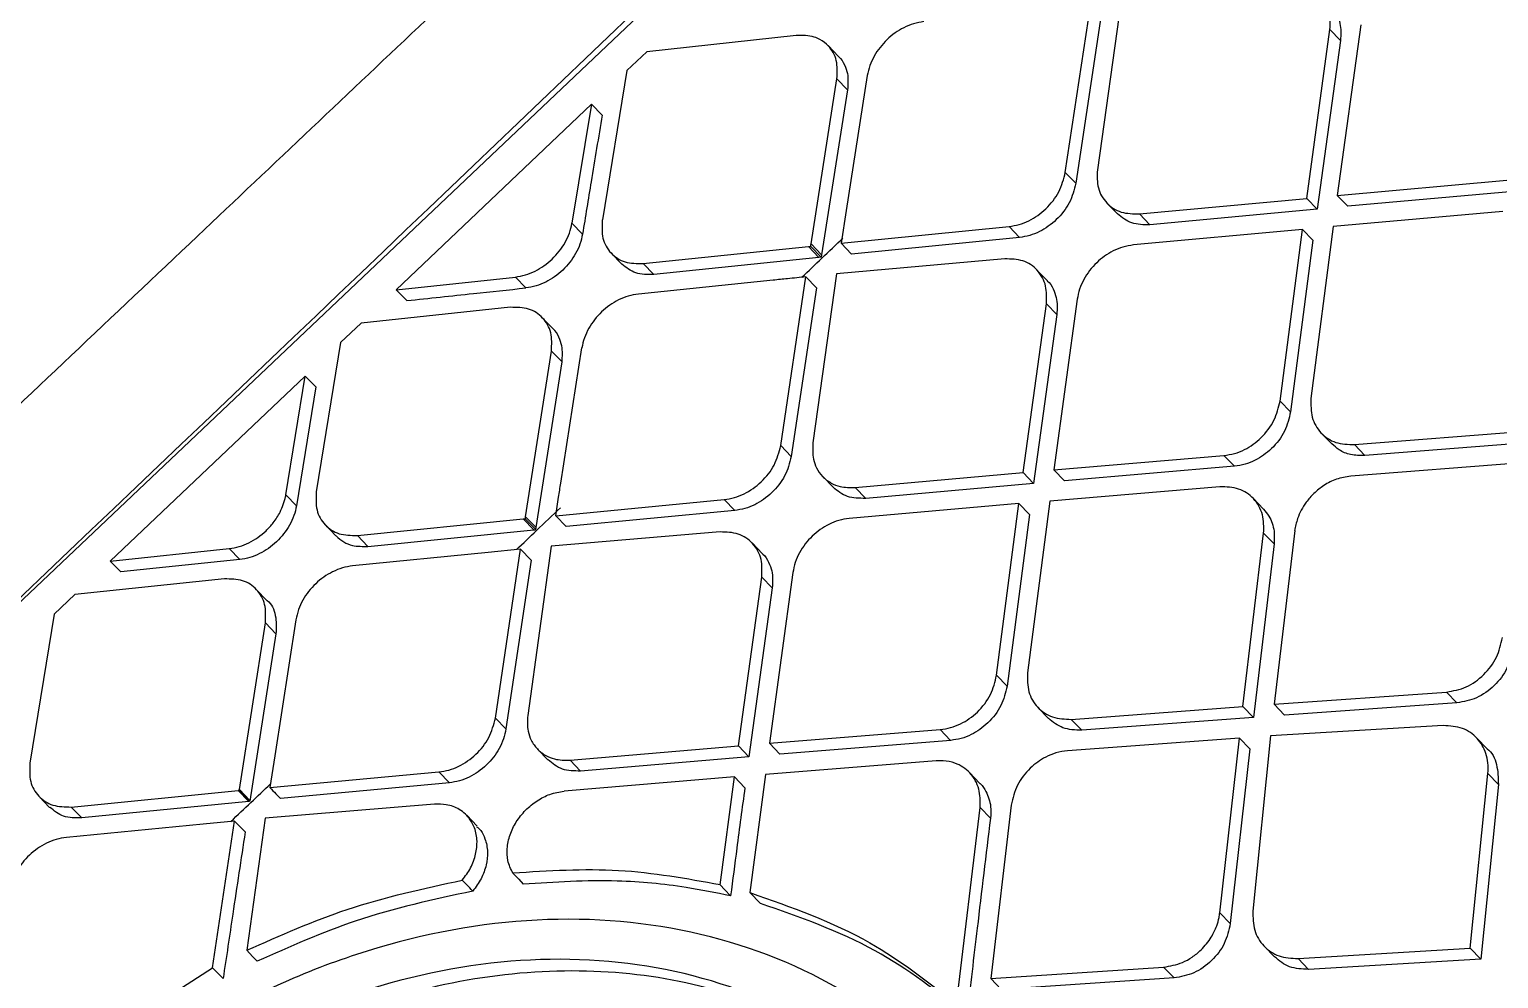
# Model space of a CAD drawing. Extents: x 0 to 84, y -21 to 126.
# Drawn here: x 70.41 to 71.739, y 13.995 to 14.854 of the extents above; entities that cross this region are included whole.
import ezdxf

# ---------------------------------------------------------------- set-up
doc = ezdxf.new("R2010")
doc.units = 0
doc.header["$MEASUREMENT"] = 0
doc.layers.add('1', color=4, linetype='Continuous')

# ---------------------------------------------------------------- blocks, each defined once
blk = doc.blocks.new('PRODIGY')
at = {"layer": '1', "color": 3, "linetype": 'Continuous', "lineweight": 25}
for p, q in [((70.163, 14.1097), (72.273, 16.1111)), ((71.347, 14.7249), (71.37, 14.8774)), ((71.3974, 14.8803), (71.376, 14.7273)), ((71.3795, 14.8675), (71.3565, 14.715)), ((71.6143, 14.8583), (71.593, 14.704)), ((71.1036, 14.8489), (70.9684, 14.8341)), ((71.5653, 14.7014), (71.5864, 14.8541)), ((71.5959, 14.8443), (71.5747, 14.6916)), ((71.5864, 14.8541), (71.5959, 14.8443)), ((70.9684, 14.8341), (70.9505, 14.817)), ((71.1419, 14.8297), (71.1324, 14.8396)), ((70.9505, 14.817), (70.9283, 14.6818)), ((71.117, 14.6601), (71.1405, 14.8095)), ((71.1405, 14.8095), (71.1501, 14.7996)), ((71.1679, 14.8125), (71.1488, 14.6905)), ((71.1501, 14.7996), (71.1265, 14.6502)), ((70.7419, 14.6187), (70.9186, 14.7867)), ((70.9186, 14.7867), (70.9008, 14.6789)), ((70.9186, 14.7867), (70.9281, 14.7768)), ((71.347, 14.7249), (71.3565, 14.715)), ((71.593, 14.704), (71.7462, 14.7178)), ((71.3847, 14.6971), (71.3942, 14.6873)), ((71.4141, 14.6873), (71.5653, 14.7014)), ((71.5653, 14.7014), (71.5747, 14.6916)), ((71.593, 14.704), (71.6025, 14.6942)), ((71.7556, 14.708), (71.6025, 14.6942)), ((71.1488, 14.6905), (71.1442, 14.6608)), ((71.4141, 14.6873), (71.4236, 14.6774)), ((71.5747, 14.6916), (71.4236, 14.6774)), ((71.7426, 14.6895), (71.5893, 14.6759)), ((70.9008, 14.6789), (70.9104, 14.669)), ((71.1442, 14.6608), (71.2961, 14.6759)), ((71.3056, 14.666), (71.2961, 14.6759)), ((71.5615, 14.6733), (71.4087, 14.6592)), ((71.5412, 14.518), (71.5615, 14.6733)), ((71.5615, 14.6733), (71.571, 14.6635)), ((71.5893, 14.6759), (71.5692, 14.5204)), ((70.9653, 14.6423), (71.1146, 14.6577)), ((71.1146, 14.6577), (71.1241, 14.6479)), ((71.1167, 14.6579), (71.1262, 14.6481)), ((71.117, 14.6601), (71.1265, 14.6502)), ((71.1442, 14.6608), (71.1537, 14.6509)), ((71.3056, 14.666), (71.1537, 14.6509)), ((71.571, 14.6635), (71.5507, 14.5082)), ((70.9364, 14.6517), (70.946, 14.6418)), ((71.1241, 14.6479), (70.9748, 14.6324)), ((71.1262, 14.6481), (71.1241, 14.6479)), ((71.1265, 14.6502), (71.1262, 14.6481)), ((71.2922, 14.6466), (71.14, 14.6331)), ((70.9653, 14.6423), (70.9748, 14.6324)), ((71.14, 14.6331), (71.1187, 14.48)), ((71.3305, 14.6269), (71.321, 14.6368)), ((70.7419, 14.6187), (70.8496, 14.6302)), ((70.7515, 14.6088), (70.7419, 14.6187)), ((70.8591, 14.6203), (70.8496, 14.6302)), ((71.0828, 14.6273), (70.9609, 14.6148)), ((71.0896, 14.4777), (71.1124, 14.6303)), ((71.122, 14.6205), (71.0991, 14.4678)), ((71.1124, 14.6303), (71.1219, 14.6205)), ((71.3088, 14.4533), (71.3299, 14.606)), ((71.3299, 14.606), (71.3394, 14.5962)), ((71.3578, 14.6101), (71.3367, 14.4557)), ((70.8452, 14.6028), (70.71, 14.5884)), ((70.8835, 14.5835), (70.874, 14.5934)), ((71.3394, 14.5962), (71.3183, 14.4434)), ((70.71, 14.5884), (70.6915, 14.5709)), ((70.6915, 14.5709), (70.6696, 14.4359)), ((70.8907, 14.4437), (70.9097, 14.5661)), ((70.8588, 14.4133), (70.8823, 14.5632)), ((70.8684, 14.4035), (70.8918, 14.5533)), ((70.8823, 14.5632), (70.8918, 14.5533)), ((70.6596, 14.5406), (70.4832, 14.3732)), ((70.6421, 14.4331), (70.6596, 14.5406)), ((70.6692, 14.5307), (70.6596, 14.5406)), ((70.6692, 14.5307), (70.6516, 14.4232)), ((71.5412, 14.518), (71.5507, 14.5082)), ((71.5785, 14.489), (71.5881, 14.4791)), ((71.6086, 14.4785), (71.7631, 14.4908)), ((71.0896, 14.4777), (71.0991, 14.4678)), ((71.618, 14.4686), (71.6086, 14.4785)), ((71.7726, 14.4809), (71.618, 14.4686)), ((71.3367, 14.4557), (71.4905, 14.4688)), ((71.5, 14.4589), (71.3462, 14.4458)), ((71.5, 14.4589), (71.4905, 14.4688)), ((71.7599, 14.4621), (71.6051, 14.45)), ((71.1276, 14.4497), (71.137, 14.4399)), ((71.157, 14.4397), (71.3088, 14.4533)), ((71.3088, 14.4533), (71.3183, 14.4434)), ((71.3367, 14.4557), (71.3462, 14.4458)), ((70.6421, 14.4331), (70.6516, 14.4232)), ((71.157, 14.4397), (71.1665, 14.4299)), ((71.3183, 14.4434), (71.1665, 14.4299)), ((71.4869, 14.4404), (71.3329, 14.4275)), ((70.8862, 14.4142), (71.0385, 14.4288)), ((71.048, 14.4189), (70.8957, 14.4043)), ((71.048, 14.4189), (71.0385, 14.4288)), ((71.305, 14.4251), (71.1516, 14.4116)), ((71.2848, 14.2698), (71.305, 14.4251)), ((71.305, 14.4251), (71.3145, 14.4153)), ((71.3329, 14.4275), (71.3129, 14.272)), ((71.5263, 14.4201), (71.5168, 14.43)), ((70.6778, 14.4058), (70.6873, 14.3959)), ((70.7067, 14.3963), (70.8567, 14.4113)), ((70.8567, 14.4113), (70.8662, 14.4014)), ((70.8586, 14.4115), (70.8681, 14.4016)), ((70.8588, 14.4133), (70.8683, 14.4035)), ((70.8957, 14.4043), (70.8862, 14.4142)), ((71.3145, 14.4153), (71.2943, 14.26)), ((70.7067, 14.3963), (70.7163, 14.3864)), ((70.7163, 14.3864), (70.8662, 14.4014)), ((71.0347, 14.3995), (70.882, 14.3865)), ((71.5077, 14.2415), (71.5264, 14.3985)), ((71.5264, 14.3985), (71.5358, 14.3887)), ((71.5545, 14.4007), (71.536, 14.2436)), ((70.4832, 14.3732), (70.5908, 14.3844)), ((70.5908, 14.3844), (70.6003, 14.3745)), ((70.8249, 14.381), (70.7024, 14.3688)), ((70.8543, 14.3838), (70.8249, 14.381)), ((70.8316, 14.2311), (70.8543, 14.3838)), ((70.8543, 14.3838), (70.8638, 14.374)), ((70.882, 14.3865), (70.8608, 14.2334)), ((71.0731, 14.3797), (71.0637, 14.3896)), ((71.5358, 14.3887), (71.5172, 14.2317)), ((70.4832, 14.3732), (70.4927, 14.3633)), ((70.6003, 14.3745), (70.4927, 14.3633)), ((70.8638, 14.374), (70.841, 14.2213)), ((70.5864, 14.357), (70.4513, 14.3429)), ((71.0515, 14.206), (71.0725, 14.3587)), ((71.0725, 14.3587), (71.082, 14.3489)), ((71.1006, 14.3627), (71.0795, 14.2083)), ((70.4513, 14.3429), (70.4325, 14.3251)), ((70.6249, 14.3376), (70.6153, 14.3475)), ((71.082, 14.3489), (71.0609, 14.1961)), ((70.4325, 14.3251), (70.4106, 14.1903)), ((70.6001, 14.1664), (70.6236, 14.3173)), ((70.6236, 14.3173), (70.6331, 14.3074)), ((70.6512, 14.3201), (70.632, 14.1968)), ((70.6331, 14.3074), (70.6095, 14.156)), ((71.2848, 14.2698), (71.2943, 14.26)), ((71.536, 14.2436), (71.6918, 14.2546)), ((71.6918, 14.2546), (71.7012, 14.2448)), ((71.3223, 14.2406), (71.3318, 14.2308)), ((71.3524, 14.2299), (71.5077, 14.2415)), ((71.5077, 14.2415), (71.5171, 14.2317)), ((71.536, 14.2436), (71.5454, 14.2337)), ((71.7012, 14.2448), (71.5454, 14.2337)), ((70.8316, 14.2311), (70.841, 14.2213)), ((71.0795, 14.2083), (71.2339, 14.2207)), ((71.2339, 14.2207), (71.2433, 14.2109)), ((71.3619, 14.2201), (71.3524, 14.2299)), ((71.5172, 14.2317), (71.3619, 14.2201)), ((71.6889, 14.2243), (71.5327, 14.2149)), ((70.8991, 14.193), (71.0515, 14.206)), ((71.0609, 14.1961), (71.0515, 14.206)), ((71.0795, 14.2083), (71.0889, 14.1984)), ((71.2434, 14.2109), (71.0889, 14.1984)), ((71.5044, 14.2129), (71.3489, 14.2015)), ((71.4867, 14.0549), (71.5044, 14.2129)), ((71.5139, 14.2031), (71.5044, 14.2129)), ((71.5327, 14.2149), (71.5166, 14.0564)), ((71.7285, 14.2033), (71.719, 14.2132)), ((70.632, 14.1968), (70.6276, 14.1682)), ((70.8697, 14.203), (70.8791, 14.1932)), ((70.8991, 14.193), (70.9086, 14.1831)), ((71.0609, 14.1961), (70.9086, 14.1831)), ((71.2303, 14.1924), (71.0757, 14.1801)), ((71.5139, 14.2031), (71.4962, 14.0451)), ((70.6276, 14.1682), (70.7804, 14.1824)), ((70.7899, 14.1725), (70.7804, 14.1824)), ((71.0757, 14.1801), (71.0618, 14.0731)), ((71.2698, 14.172), (71.2603, 14.1819)), ((71.7133, 14.0228), (71.7293, 14.1809)), ((71.7293, 14.1809), (71.7387, 14.1711)), ((70.4478, 14.1506), (70.599, 14.1654)), ((70.6085, 14.1556), (70.599, 14.1654)), ((70.5999, 14.1655), (70.6095, 14.1556)), ((70.6001, 14.1664), (70.6096, 14.1566)), ((70.7899, 14.1725), (70.6371, 14.1583)), ((71.0477, 14.1778), (70.8937, 14.1649)), ((71.0348, 14.0801), (71.0477, 14.1778)), ((71.0572, 14.168), (71.0477, 14.1778)), ((71.7387, 14.1711), (71.7228, 14.013)), ((70.4189, 14.1602), (70.4284, 14.1502)), ((70.6085, 14.1556), (70.4574, 14.1407)), ((70.7765, 14.1531), (70.6234, 14.1405)), ((71.2981, 14.1524), (71.2795, 13.9954)), ((70.4478, 14.1506), (70.4574, 14.1407)), ((70.6234, 14.1405), (70.6067, 14.0209)), ((70.8151, 14.1332), (70.8056, 14.1431)), ((71.2486, 13.9722), (71.2699, 14.1503)), ((71.2699, 14.1503), (71.2793, 14.1405)), ((70.5672, 14.1351), (70.4435, 14.1231)), ((70.5957, 14.1379), (70.5672, 14.1351)), ((70.5758, 14.0052), (70.5957, 14.1379)), ((70.5957, 14.1379), (70.6052, 14.128)), ((71.0618, 14.0731), (71.0712, 14.0633)), ((71.4867, 14.0549), (71.4962, 14.0451)), ((71.5268, 14.0248), (71.5362, 14.015)), ((71.5575, 14.0134), (71.7133, 14.0228)), ((71.7133, 14.0228), (71.7227, 14.013)), ((71.5575, 14.0134), (71.567, 14.0036)), ((71.7228, 14.013), (71.567, 14.0036)), ((70.4608, 13.9311), (70.5758, 14.0052)), ((71.2795, 13.9954), (71.4359, 14.0057)), ((71.2795, 13.9954), (71.2889, 13.9856)), ((71.4454, 13.9959), (71.2889, 13.9856)), ((71.4359, 14.0057), (71.4454, 13.9959))]:
    blk.add_line(p, q, dxfattribs=at)
at = {"layer": '1', "color": 3, "linetype": 'Continuous', "lineweight": 25, "flags": 128}
for points in [[(70.8473, 14.0907), (70.8526, 14.0852), (70.8568, 14.0808)], [(71.0443, 14.0702), (71.039, 14.0757), (71.0348, 14.0801)], [(70.6067, 14.0209), (70.612, 14.0154), (70.6162, 14.011)], [(70.5853, 13.9953), (70.58, 14.0008), (70.5758, 14.0052)]]:
    blk.add_lwpolyline(points, dxfattribs=at)
at = {"layer": '1', "color": 3, "linetype": 'Continuous', "lineweight": 25}
for points, knots in [([(73.7038, 17.6398), (73.5881, 17.5307), (73.3529, 17.3088), (73.0099, 16.9848), (72.6861, 16.6786), (72.3966, 16.4046), (72.1528, 16.1737), (71.9512, 15.9828), (71.7883, 15.8284), (71.6432, 15.6909), (71.5188, 15.5731), (71.4173, 15.477), (71.3359, 15.3999), (71.2411, 15.31), (71.1121, 15.1878), (70.9471, 15.0316), (70.7602, 14.8547), (70.5548, 14.6603), (70.3367, 14.454), (70.0855, 14.2164), (69.8199, 13.9653), (69.5484, 13.7088), (69.3455, 13.5171), (69.2008, 13.3805), (69.097, 13.2825), (68.9815, 13.1734), (68.8462, 13.0458), (68.673, 12.8823), (68.4574, 12.6788), (68.1953, 12.4313), (67.8996, 12.1522), (67.5706, 11.8413), (67.2082, 11.4986), (66.8275, 11.1383), (66.5678, 10.8921), (66.4399, 10.7708)], [0, 0, 0, 0, 0.047732, 0.097021, 0.141602, 0.181473, 0.216643, 0.242357, 0.264803, 0.283982, 0.302359, 0.316221, 0.32592, 0.336001, 0.355428, 0.379237, 0.404198, 0.432652, 0.464067, 0.494314, 0.536393, 0.573752, 0.606394, 0.620146, 0.633459, 0.649229, 0.66783, 0.689262, 0.720711, 0.75677, 0.797442, 0.842721, 0.892609, 0.947115, 1, 1, 1, 1]), ([(70.1609, 14.1108), (70.595, 14.524), (71.2623, 15.1592), (72.4518, 16.3177), (73.2088, 17.0613), (73.736, 17.5793)], [0, 0, 0, 0, 0.360925, 0.55487, 1, 1, 1, 1]), ([(71.5864, 14.8541), (71.5867, 14.8596), (71.587, 14.8681), (71.5831, 14.878), (71.577, 14.8865), (71.5659, 14.8941), (71.5547, 14.8943), (71.549, 14.8945)], [0, 0, 0, 0, 0.2364437, 0.3654316, 0.5012319, 0.7505523, 1, 1, 1, 1]), ([(71.5872, 14.8748), (71.5873, 14.8747), (71.5898, 14.873), (71.5926, 14.8677), (71.5966, 14.858), (71.5962, 14.8496), (71.5959, 14.8443)], [0, 0, 0, 0, 0.017658, 0.294297, 0.550539, 1, 1, 1, 1]), ([(71.219, 14.8613), (71.216, 14.8608), (71.2099, 14.8598), (71.1983, 14.855), (71.1851, 14.8457), (71.1752, 14.8329), (71.1699, 14.8215), (71.1686, 14.8155), (71.1679, 14.8125)], [0, 0, 0, 0, 0.132259, 0.259876, 0.500229, 0.742353, 0.869335, 1, 1, 1, 1]), ([(71.1405, 14.8095), (71.1408, 14.8153), (71.1413, 14.8267), (71.1344, 14.8386), (71.1265, 14.8447), (71.117, 14.8489), (71.1093, 14.8489), (71.1036, 14.8489)], [0, 0, 0, 0, 0.24945, 0.499161, 0.659039, 0.750155, 1, 1, 1, 1]), ([(71.1419, 14.8297), (71.142, 14.8296), (71.1444, 14.8278), (71.1473, 14.8225), (71.151, 14.8128), (71.1504, 14.8047), (71.1501, 14.7996)], [0, 0, 0, 0, 0.010876, 0.305697, 0.569128, 1, 1, 1, 1]), ([(70.9281, 14.7768), (70.9248, 14.7567), (70.9188, 14.7208), (70.913, 14.6848), (70.9104, 14.669)], [0, 0, 0, 0, 0.5600022, 1, 1, 1, 1]), ([(71.2961, 14.6759), (71.2991, 14.6764), (71.3052, 14.6773), (71.3168, 14.682), (71.33, 14.6914), (71.3424, 14.7071), (71.3455, 14.7189), (71.347, 14.7249)], [0, 0, 0, 0, 0.131492, 0.258844, 0.500198, 0.748011, 1, 1, 1, 1]), ([(71.376, 14.7273), (71.3758, 14.7216), (71.3755, 14.7102), (71.3837, 14.6965), (71.397, 14.6876), (71.4084, 14.6874), (71.4141, 14.6873)], [0, 0, 0, 0, 0.250022, 0.499997, 0.750001, 1, 1, 1, 1]), ([(71.3565, 14.715), (71.355, 14.7091), (71.3519, 14.6972), (71.3396, 14.6815), (71.3263, 14.6722), (71.3147, 14.6674), (71.3087, 14.6665), (71.3056, 14.666)], [0, 0, 0, 0, 0.252335, 0.499544, 0.740358, 0.86793, 1, 1, 1, 1]), ([(71.4236, 14.6774), (71.4178, 14.6775), (71.4064, 14.6775), (71.3983, 14.6841), (71.3943, 14.6873)], [0, 0, 0, 0, 0.503658, 1, 1, 1, 1]), ([(70.8496, 14.6302), (70.8526, 14.6307), (70.8586, 14.6317), (70.8702, 14.6364), (70.8835, 14.6457), (70.8935, 14.6586), (70.8989, 14.67), (70.9002, 14.6759), (70.9008, 14.6789)], [0, 0, 0, 0, 0.130853, 0.257979, 0.500236, 0.743615, 0.870292, 1, 1, 1, 1]), ([(70.9282, 14.6818), (70.928, 14.6761), (70.9274, 14.6647), (70.9353, 14.6512), (70.9482, 14.6425), (70.9596, 14.6424), (70.9653, 14.6423)], [0, 0, 0, 0, 0.24984, 0.499851, 0.74997, 1, 1, 1, 1]), ([(70.9104, 14.669), (70.9097, 14.666), (70.9084, 14.6601), (70.9031, 14.6487), (70.8931, 14.6358), (70.8798, 14.6265), (70.8682, 14.6218), (70.8622, 14.6208), (70.8591, 14.6203)], [0, 0, 0, 0, 0.129463, 0.256029, 0.499537, 0.742077, 0.869234, 1, 1, 1, 1]), ([(71.1087, 14.63), (71.1148, 14.6357), (71.1272, 14.6476), (71.1396, 14.6595), (71.1459, 14.6655)], [0, 0, 0, 0, 0.488253, 1, 1, 1, 1]), ([(71.1146, 14.6577), (71.115, 14.6578), (71.1157, 14.6578), (71.1164, 14.6579), (71.1167, 14.6579)], [0, 0, 0, 0, 0.559644, 1, 1, 1, 1]), ([(71.1167, 14.6579), (71.1167, 14.6583), (71.1168, 14.659), (71.117, 14.6598), (71.117, 14.6601)], [0, 0, 0, 0, 0.559855, 1, 1, 1, 1]), ([(71.4087, 14.6592), (71.4055, 14.6587), (71.3993, 14.6578), (71.3877, 14.653), (71.3746, 14.6437), (71.3648, 14.6308), (71.3596, 14.6192), (71.3584, 14.6132), (71.3578, 14.6101)], [0, 0, 0, 0, 0.135052, 0.263464, 0.499565, 0.743253, 0.870128, 1, 1, 1, 1]), ([(71.3299, 14.606), (71.3301, 14.6115), (71.3304, 14.62), (71.3265, 14.6299), (71.3204, 14.6385), (71.3092, 14.6462), (71.2979, 14.6465), (71.2922, 14.6466)], [0, 0, 0, 0, 0.235507, 0.36468, 0.501128, 0.750464, 1, 1, 1, 1]), ([(70.9748, 14.6324), (70.9691, 14.6324), (70.9578, 14.6323), (70.9499, 14.6387), (70.946, 14.6419)], [0, 0, 0, 0, 0.506668, 1, 1, 1, 1]), ([(70.7515, 14.6088), (70.7716, 14.611), (70.8074, 14.6148), (70.8433, 14.6186), (70.8591, 14.6203)], [0, 0, 0, 0, 0.56, 1, 1, 1, 1]), ([(71.1124, 14.6303), (71.1069, 14.6298), (71.097, 14.6288), (71.0871, 14.6278), (71.0828, 14.6273)], [0, 0, 0, 0, 0.559983, 1, 1, 1, 1]), ([(71.3305, 14.6269), (71.3306, 14.6268), (71.3332, 14.625), (71.336, 14.6196), (71.34, 14.6099), (71.3396, 14.6015), (71.3394, 14.5962)], [0, 0, 0, 0, 0.018217, 0.296387, 0.553024, 1, 1, 1, 1]), ([(70.9609, 14.6148), (70.9578, 14.6143), (70.9518, 14.6134), (70.9402, 14.6086), (70.927, 14.5993), (70.917, 14.5865), (70.9117, 14.5751), (70.9104, 14.5691), (70.9097, 14.5661)], [0, 0, 0, 0, 0.132023, 0.259533, 0.500216, 0.742003, 0.869101, 1, 1, 1, 1]), ([(70.8823, 14.5632), (70.8825, 14.569), (70.883, 14.5804), (70.8751, 14.5939), (70.8622, 14.6026), (70.8508, 14.6027), (70.8452, 14.6028)], [0, 0, 0, 0, 0.249753, 0.499756, 0.749893, 1, 1, 1, 1]), ([(70.8918, 14.5533), (70.8921, 14.5583), (70.8927, 14.5664), (70.889, 14.5761), (70.8861, 14.5815), (70.8836, 14.5834), (70.8835, 14.5835)], [0, 0, 0, 0, 0.426044, 0.689733, 0.986717, 1, 1, 1, 1]), ([(71.4905, 14.4688), (71.4937, 14.4692), (71.4999, 14.4701), (71.5117, 14.4748), (71.5249, 14.4843), (71.537, 14.5001), (71.5398, 14.5121), (71.5412, 14.518)], [0, 0, 0, 0, 0.13522, 0.263839, 0.500365, 0.754082, 1, 1, 1, 1]), ([(71.5692, 14.5203), (71.5691, 14.5145), (71.5689, 14.5028), (71.5774, 14.4885), (71.591, 14.4791), (71.6027, 14.4787), (71.6086, 14.4785)], [0, 0, 0, 0, 0.249992, 0.499988, 0.74999, 1, 1, 1, 1]), ([(71.5507, 14.5082), (71.5493, 14.5023), (71.5465, 14.4902), (71.5344, 14.4745), (71.5212, 14.4651), (71.5095, 14.4603), (71.5032, 14.4594), (71.5, 14.4589)], [0, 0, 0, 0, 0.246047, 0.499582, 0.733974, 0.863156, 1, 1, 1, 1]), ([(71.0385, 14.4288), (71.0416, 14.4293), (71.0476, 14.4302), (71.0593, 14.4348), (71.0726, 14.4442), (71.085, 14.4599), (71.0881, 14.4717), (71.0896, 14.4777)], [0, 0, 0, 0, 0.130713, 0.257813, 0.5003, 0.74745, 1, 1, 1, 1]), ([(71.1187, 14.48), (71.1185, 14.475), (71.1182, 14.467), (71.1219, 14.4569), (71.1272, 14.4493), (71.1346, 14.4437), (71.1445, 14.4397), (71.1523, 14.4397), (71.157, 14.4397)], [0, 0, 0, 0, 0.214764, 0.348842, 0.500419, 0.660738, 0.797568, 1, 1, 1, 1]), ([(71.618, 14.4686), (71.6136, 14.4687), (71.6052, 14.4688), (71.595, 14.4729), (71.5903, 14.4773), (71.5882, 14.4793)], [0, 0, 0, 0, 0.38399, 0.730808, 1, 1, 1, 1]), ([(71.0991, 14.4678), (71.0976, 14.4618), (71.0945, 14.45), (71.0821, 14.4343), (71.0688, 14.425), (71.0572, 14.4203), (71.0511, 14.4194), (71.048, 14.4189)], [0, 0, 0, 0, 0.252879, 0.499569, 0.741248, 0.868602, 1, 1, 1, 1]), ([(71.6051, 14.45), (71.6008, 14.4493), (71.5925, 14.448), (71.5811, 14.4421), (71.5719, 14.4348), (71.5633, 14.4249), (71.5569, 14.4132), (71.5552, 14.4044), (71.5544, 14.4007)], [0, 0, 0, 0, 0.181455, 0.346856, 0.496162, 0.629364, 0.846661, 1, 1, 1, 1]), ([(70.5908, 14.3844), (70.5938, 14.3849), (70.5998, 14.3859), (70.6114, 14.3906), (70.6222, 14.3981), (70.6313, 14.4082), (70.6379, 14.4184), (70.6409, 14.4275), (70.642, 14.4325), (70.6421, 14.4331)], [0, 0, 0, 0, 0.130448, 0.25741, 0.499853, 0.624726, 0.773347, 0.973975, 1, 1, 1, 1]), ([(70.6696, 14.4359), (70.6693, 14.4302), (70.6688, 14.4188), (70.6767, 14.4053), (70.6896, 14.3965), (70.701, 14.3964), (70.7067, 14.3963)], [0, 0, 0, 0, 0.24985, 0.499858, 0.749962, 1, 1, 1, 1]), ([(70.8862, 14.4142), (70.887, 14.4198), (70.8885, 14.4296), (70.89, 14.4395), (70.8907, 14.4437)], [0, 0, 0, 0, 0.569187, 1, 1, 1, 1]), ([(71.1665, 14.4299), (71.1607, 14.4299), (71.1492, 14.43), (71.1411, 14.4366), (71.1371, 14.4399)], [0, 0, 0, 0, 0.503604, 1, 1, 1, 1]), ([(71.5264, 14.3985), (71.5265, 14.4042), (71.5266, 14.4129), (71.5223, 14.4231), (71.5159, 14.4319), (71.5043, 14.4398), (71.4927, 14.4402), (71.4869, 14.4404)], [0, 0, 0, 0, 0.239371, 0.367531, 0.500998, 0.750315, 1, 1, 1, 1]), ([(70.6516, 14.4232), (70.651, 14.4202), (70.6497, 14.4143), (70.6443, 14.4029), (70.6343, 14.39), (70.621, 14.3807), (70.6094, 14.376), (70.6034, 14.375), (70.6003, 14.3745)], [0, 0, 0, 0, 0.129764, 0.256466, 0.499948, 0.742576, 0.869555, 1, 1, 1, 1]), ([(70.8506, 14.3835), (70.8567, 14.3893), (70.8699, 14.4019), (70.8832, 14.4145), (70.8904, 14.4214)], [0, 0, 0, 0, 0.458163, 1, 1, 1, 1]), ([(71.5263, 14.4201), (71.528, 14.4181), (71.5327, 14.4125), (71.5364, 14.4016), (71.536, 14.3925), (71.5358, 14.3887)], [0, 0, 0, 0, 0.24086, 0.67681, 1, 1, 1, 1]), ([(70.8567, 14.4113), (70.8571, 14.4113), (70.8577, 14.4114), (70.8583, 14.4115), (70.8586, 14.4115)], [0, 0, 0, 0, 0.559888, 1, 1, 1, 1]), ([(70.8586, 14.4115), (70.8586, 14.4118), (70.8587, 14.4124), (70.8588, 14.4131), (70.8588, 14.4133)], [0, 0, 0, 0, 0.56076, 1, 1, 1, 1]), ([(71.1516, 14.4117), (71.1484, 14.4112), (71.1422, 14.4103), (71.1306, 14.4055), (71.1174, 14.3963), (71.1076, 14.3835), (71.1024, 14.3719), (71.1012, 14.3658), (71.1006, 14.3627)], [0, 0, 0, 0, 0.134369, 0.262595, 0.499665, 0.742315, 0.869404, 1, 1, 1, 1]), ([(70.6874, 14.3959), (70.6896, 14.394), (70.6939, 14.3902), (70.7036, 14.3863), (70.7115, 14.3864), (70.7163, 14.3864)], [0, 0, 0, 0, 0.298527, 0.571933, 1, 1, 1, 1]), ([(70.8662, 14.4014), (70.8666, 14.4015), (70.8672, 14.4015), (70.8678, 14.4016), (70.8681, 14.4016)], [0, 0, 0, 0, 0.5607704, 1, 1, 1, 1]), ([(70.8681, 14.4016), (70.8681, 14.4019), (70.8682, 14.4026), (70.8683, 14.4032), (70.8684, 14.4035)], [0, 0, 0, 0, 0.559753, 1, 1, 1, 1]), ([(71.0725, 14.3587), (71.0727, 14.3642), (71.0731, 14.3726), (71.0691, 14.3826), (71.063, 14.3913), (71.0518, 14.399), (71.0404, 14.3994), (71.0347, 14.3995)], [0, 0, 0, 0, 0.234061, 0.363545, 0.501023, 0.750419, 1, 1, 1, 1]), ([(71.0731, 14.3797), (71.0732, 14.3795), (71.0758, 14.3777), (71.0786, 14.3723), (71.0827, 14.3625), (71.0823, 14.3542), (71.082, 14.3489)], [0, 0, 0, 0, 0.018931, 0.299469, 0.556777, 1, 1, 1, 1]), ([(70.7024, 14.3688), (70.6993, 14.3683), (70.6933, 14.3673), (70.6816, 14.3626), (70.6684, 14.3534), (70.6584, 14.3406), (70.6531, 14.3291), (70.6518, 14.3231), (70.6512, 14.3201)], [0, 0, 0, 0, 0.13174, 0.259155, 0.500168, 0.741618, 0.868805, 1, 1, 1, 1]), ([(70.6236, 14.3173), (70.6238, 14.323), (70.6243, 14.3345), (70.6164, 14.348), (70.6035, 14.3568), (70.5921, 14.3569), (70.5864, 14.357)], [0, 0, 0, 0, 0.249778, 0.499784, 0.749894, 1, 1, 1, 1]), ([(70.6248, 14.3375), (70.6249, 14.3375), (70.6293, 14.3347), (70.6337, 14.3241), (70.6333, 14.313), (70.6331, 14.3074)], [0, 0, 0, 0, 0.01302, 0.5065, 1, 1, 1, 1]), ([(71.6918, 14.2546), (71.6978, 14.2557), (71.7099, 14.2579), (71.7261, 14.2697), (71.7383, 14.2857), (71.741, 14.2979), (71.7423, 14.304)], [0, 0, 0, 0, 0.249981, 0.500007, 0.750005, 1, 1, 1, 1]), ([(71.7518, 14.2942), (71.7504, 14.2881), (71.7478, 14.2758), (71.7356, 14.2598), (71.7193, 14.2481), (71.7073, 14.2459), (71.7012, 14.2448)], [0, 0, 0, 0, 0.249993, 0.49999, 0.750017, 1, 1, 1, 1]), ([(71.3129, 14.272), (71.3128, 14.2661), (71.3126, 14.2544), (71.3212, 14.2401), (71.3349, 14.2307), (71.3466, 14.2302), (71.3524, 14.2299)], [0, 0, 0, 0, 0.250012, 0.500008, 0.749997, 1, 1, 1, 1]), ([(71.2339, 14.2207), (71.237, 14.2212), (71.2432, 14.222), (71.255, 14.2267), (71.2683, 14.236), (71.2805, 14.2518), (71.2834, 14.2639), (71.2848, 14.2698)], [0, 0, 0, 0, 0.132812, 0.260666, 0.500414, 0.753214, 1, 1, 1, 1]), ([(71.2943, 14.26), (71.2929, 14.254), (71.29, 14.242), (71.2778, 14.2262), (71.2645, 14.2169), (71.2528, 14.2122), (71.2465, 14.2114), (71.2434, 14.2109)], [0, 0, 0, 0, 0.247219, 0.499462, 0.737291, 0.865667, 1, 1, 1, 1]), ([(70.8608, 14.2334), (70.8605, 14.2285), (70.8602, 14.2206), (70.8639, 14.2105), (70.8691, 14.2028), (70.8765, 14.1972), (70.8864, 14.193), (70.8943, 14.193), (70.8991, 14.1929)], [0, 0, 0, 0, 0.209208, 0.344641, 0.500333, 0.654966, 0.789931, 1, 1, 1, 1]), ([(70.7804, 14.1824), (70.7834, 14.1828), (70.7894, 14.1837), (70.8012, 14.1883), (70.8145, 14.1976), (70.8269, 14.2133), (70.83, 14.2251), (70.8316, 14.2311)], [0, 0, 0, 0, 0.1298713, 0.2567387, 0.5004058, 0.7467313, 1, 1, 1, 1]), ([(70.841, 14.2213), (70.8404, 14.2183), (70.8392, 14.2123), (70.834, 14.2008), (70.8241, 14.1878), (70.8107, 14.1785), (70.799, 14.1739), (70.7929, 14.173), (70.7899, 14.1725)], [0, 0, 0, 0, 0.128395, 0.254759, 0.500178, 0.742783, 0.869681, 1, 1, 1, 1]), ([(71.3619, 14.2201), (71.3559, 14.2203), (71.3442, 14.2206), (71.3359, 14.2275), (71.3318, 14.2309)], [0, 0, 0, 0, 0.506729, 1, 1, 1, 1]), ([(71.7293, 14.1809), (71.7294, 14.1841), (71.7297, 14.1904), (71.7271, 14.2017), (71.7202, 14.2135), (71.7066, 14.2232), (71.6949, 14.2239), (71.6889, 14.2243)], [0, 0, 0, 0, 0.13427, 0.262702, 0.500906, 0.744202, 1, 1, 1, 1]), ([(70.9086, 14.1831), (70.9028, 14.1832), (70.8914, 14.1833), (70.8832, 14.1899), (70.8792, 14.1932)], [0, 0, 0, 0, 0.50368, 1, 1, 1, 1]), ([(71.2699, 14.1503), (71.27, 14.156), (71.2701, 14.1647), (71.2658, 14.1749), (71.2594, 14.1838), (71.2493, 14.1903), (71.2383, 14.1927), (71.2324, 14.1925), (71.2303, 14.1924)], [0, 0, 0, 0, 0.237629, 0.365997, 0.500386, 0.749475, 0.910539, 1, 1, 1, 1]), ([(71.3489, 14.2015), (71.3455, 14.201), (71.3388, 14.2001), (71.3271, 14.1952), (71.3143, 14.186), (71.3024, 14.1706), (71.2995, 14.1585), (71.2981, 14.1524)], [0, 0, 0, 0, 0.146213, 0.278506, 0.500505, 0.746296, 1, 1, 1, 1]), ([(71.7285, 14.2033), (71.7285, 14.2033), (71.7331, 14.2003), (71.7382, 14.189), (71.7385, 14.1771), (71.7387, 14.1711)], [0, 0, 0, 0, 0.004029, 0.498247, 1, 1, 1, 1]), ([(70.4106, 14.1903), (70.4103, 14.1846), (70.4098, 14.1732), (70.4177, 14.1597), (70.4307, 14.1509), (70.4421, 14.1507), (70.4478, 14.1506)], [0, 0, 0, 0, 0.249873, 0.499876, 0.749997, 1, 1, 1, 1]), ([(70.5924, 14.1376), (70.5984, 14.1433), (70.6103, 14.1546), (70.6222, 14.1659), (70.6281, 14.1715)], [0, 0, 0, 0, 0.50495, 1, 1, 1, 1]), ([(70.5999, 14.1655), (70.5998, 14.1655), (70.5995, 14.1655), (70.5992, 14.1654), (70.599, 14.1654)], [0, 0, 0, 0, 0.559005, 1, 1, 1, 1]), ([(70.6001, 14.1664), (70.6001, 14.1663), (70.6, 14.166), (70.6, 14.1656), (70.5999, 14.1655)], [0, 0, 0, 0, 0.560878, 1, 1, 1, 1]), ([(70.6276, 14.1682), (70.6294, 14.1663), (70.6326, 14.163), (70.6357, 14.1597), (70.6371, 14.1583)], [0, 0, 0, 0, 0.560036, 1, 1, 1, 1]), ([(71.0572, 14.168), (71.0547, 14.1498), (71.0504, 14.1172), (71.0461, 14.0846), (71.0443, 14.0702)], [0, 0, 0, 0, 0.559995, 1, 1, 1, 1]), ([(71.2698, 14.1719), (71.2699, 14.1718), (71.2723, 14.1699), (71.2763, 14.1632), (71.2801, 14.1527), (71.2796, 14.144), (71.2793, 14.1405)], [0, 0, 0, 0, 0.016962, 0.280808, 0.706793, 1, 1, 1, 1]), ([(70.8016, 14.0844), (70.8043, 14.088), (70.8098, 14.0954), (70.8141, 14.1078), (70.8155, 14.1202), (70.8135, 14.1308), (70.8083, 14.1409), (70.7998, 14.1488), (70.7882, 14.1532), (70.7801, 14.1531), (70.7765, 14.1531)], [0, 0, 0, 0, 0.123578, 0.249832, 0.368654, 0.499612, 0.593987, 0.749541, 0.889946, 1, 1, 1, 1]), ([(70.8473, 14.0907), (70.8455, 14.0944), (70.8423, 14.1012), (70.8418, 14.1134), (70.8443, 14.1253), (70.8501, 14.1374), (70.8585, 14.148), (70.8691, 14.1566), (70.8811, 14.1628), (70.8894, 14.1642), (70.8937, 14.1649)], [0, 0, 0, 0, 0.138373, 0.249819, 0.379268, 0.49959, 0.624607, 0.74953, 0.869589, 1, 1, 1, 1]), ([(70.4574, 14.1407), (70.4516, 14.1407), (70.4403, 14.1407), (70.4324, 14.1471), (70.4285, 14.1503)], [0, 0, 0, 0, 0.506672, 1, 1, 1, 1]), ([(71.2793, 14.1405), (71.2753, 14.1073), (71.2681, 14.0481), (71.2611, 13.9886), (71.2581, 13.9624)], [0, 0, 0, 0, 0.560001, 1, 1, 1, 1]), ([(70.6052, 14.128), (70.6015, 14.1033), (70.5948, 14.0591), (70.5882, 14.0148), (70.5853, 13.9953)], [0, 0, 0, 0, 0.559999, 1, 1, 1, 1]), ([(70.8146, 14.1327), (70.8159, 14.1317), (70.8193, 14.1288), (70.8228, 14.121), (70.825, 14.1104), (70.8236, 14.0979), (70.8192, 14.0856), (70.8138, 14.0782), (70.8111, 14.0745)], [0, 0, 0, 0, 0.0879569, 0.2338542, 0.4345184, 0.6173556, 0.8109739, 1, 1, 1, 1]), ([(70.4435, 14.1231), (70.4404, 14.1226), (70.4344, 14.1217), (70.4227, 14.117), (70.4094, 14.1077), (70.3995, 14.095), (70.3941, 14.0836), (70.3928, 14.0775), (70.3922, 14.0745)], [0, 0, 0, 0, 0.131493, 0.258819, 0.500169, 0.741295, 0.86855, 1, 1, 1, 1]), ([(71.0348, 14.0801), (71.0045, 14.0856), (70.9439, 14.0967), (70.8795, 14.0927), (70.8473, 14.0907)], [0, 0, 0, 0, 0.499999, 1, 1, 1, 1]), ([(70.6067, 14.0209), (70.6369, 14.0343), (70.7011, 14.0627), (70.7668, 14.0769), (70.8016, 14.0844)], [0, 0, 0, 0, 0.470271, 1, 1, 1, 1]), ([(70.8111, 14.0745), (70.7755, 14.0669), (70.7097, 14.0527), (70.6456, 14.0241), (70.6162, 14.011)], [0, 0, 0, 0, 0.541254, 1, 1, 1, 1]), ([(70.8111, 14.0745), (70.8093, 14.0764), (70.8062, 14.0797), (70.803, 14.0829), (70.8016, 14.0844)], [0, 0, 0, 0, 0.560007, 1, 1, 1, 1]), ([(71.0443, 14.0702), (71.0309, 14.0729), (70.9975, 14.0797), (70.9352, 14.0857), (70.8853, 14.0826), (70.8568, 14.0808)], [0, 0, 0, 0, 0.2225555, 0.5559254, 1, 1, 1, 1]), ([(71.0618, 14.0731), (71.0991, 14.06), (71.1674, 14.0359), (71.2233, 13.9921), (71.2486, 13.9722)], [0, 0, 0, 0, 0.5477874, 1, 1, 1, 1]), ([(71.2581, 13.9624), (71.2313, 13.9833), (71.1751, 14.0271), (71.1069, 14.0509), (71.0712, 14.0633)], [0, 0, 0, 0, 0.477451, 1, 1, 1, 1]), ([(70.2294, 13.5757), (70.254, 13.6248), (70.3034, 13.723), (70.4186, 13.851), (70.5543, 13.954), (70.7053, 14.0236), (70.8607, 14.0546), (71.0109, 14.0442), (71.1459, 13.9926), (71.2574, 13.9033), (71.3381, 13.7818), (71.382, 13.6363), (71.3854, 13.4774), (71.3474, 13.317), (71.2703, 13.1666), (71.1587, 13.0368), (71.0203, 12.9362), (70.8645, 12.872), (70.7026, 12.8476), (70.5459, 12.8642), (70.406, 12.9205), (70.2929, 13.0117), (70.214, 13.1316), (70.1758, 13.2717), (70.1768, 13.4238), (70.2118, 13.5251), (70.2294, 13.5757)], [0, 0, 0, 0, 0.041607, 0.083241, 0.124868, 0.166463, 0.208051, 0.249701, 0.291426, 0.333201, 0.37497, 0.4167, 0.458391, 0.500024, 0.541607, 0.583193, 0.624799, 0.666416, 0.708056, 0.749714, 0.791382, 0.833124, 0.874939, 0.916728, 0.958401, 1, 1, 1, 1]), ([(71.4359, 14.0057), (71.4417, 14.0067), (71.4506, 14.0082), (71.4619, 14.0146), (71.4711, 14.022), (71.4789, 14.0318), (71.4838, 14.042), (71.486, 14.0495), (71.4865, 14.0535), (71.4867, 14.0549)], [0, 0, 0, 0, 0.237111, 0.365274, 0.499467, 0.689008, 0.835737, 0.939431, 1, 1, 1, 1]), ([(71.5166, 14.0564), (71.5167, 14.0505), (71.5168, 14.0386), (71.5258, 14.0241), (71.5397, 14.0145), (71.5516, 14.0138), (71.5575, 14.0134)], [0, 0, 0, 0, 0.250011, 0.499986, 0.749985, 1, 1, 1, 1]), ([(71.4962, 14.0451), (71.4948, 14.039), (71.4921, 14.0268), (71.4799, 14.0109), (71.4636, 13.9992), (71.4514, 13.997), (71.4454, 13.9959)], [0, 0, 0, 0, 0.250004, 0.499998, 0.750002, 1, 1, 1, 1]), ([(70.2625, 13.5688), (70.2856, 13.6149), (70.3319, 13.7072), (70.44, 13.8274), (70.5674, 13.924), (70.7092, 13.9892), (70.8553, 14.0181), (70.9963, 14.0081), (71.1232, 13.9595), (71.228, 13.8756), (71.3037, 13.7616), (71.3447, 13.6252), (71.3478, 13.4763), (71.312, 13.326), (71.2395, 13.1849), (71.1347, 13.0631), (71.0049, 12.9687), (70.8587, 12.9082), (70.7069, 12.8852), (70.5601, 12.9006), (70.429, 12.9533), (70.3228, 13.0389), (70.2487, 13.1515), (70.2126, 13.2832), (70.2134, 13.4261), (70.2461, 13.5212), (70.2625, 13.5688)], [0, 0, 0, 0, 0.04161, 0.083271, 0.124923, 0.166513, 0.208078, 0.24971, 0.291446, 0.33324, 0.375013, 0.41673, 0.458406, 0.500035, 0.541625, 0.583217, 0.624828, 0.666452, 0.708096, 0.749746, 0.791398, 0.83314, 0.874969, 0.916762, 0.958421, 1, 1, 1, 1]), ([(71.567, 14.0036), (71.561, 14.0039), (71.5491, 14.0044), (71.5405, 14.0115), (71.5363, 14.015)], [0, 0, 0, 0, 0.503619, 1, 1, 1, 1]), ([(71.2162, 13.8742), (71.2058, 13.8854), (71.1729, 13.921), (71.1011, 13.9619), (71.0056, 13.9952), (70.9011, 14.0058), (70.7927, 13.9949), (70.684, 13.9623), (70.5793, 13.9105), (70.4821, 13.8411), (70.3961, 13.7573), (70.3232, 13.6621), (70.2896, 13.5925), (70.2728, 13.5578)], [0, 0, 0, 0, 0.043498, 0.138986, 0.234873, 0.330174, 0.426026, 0.521581, 0.617138, 0.712663, 0.808307, 0.904252, 1, 1, 1, 1])]:
    blk.add_open_spline(points, degree=3, knots=knots, dxfattribs=at)

msp = doc.modelspace()

# ---------------------------------------------------------------- block references
at = {"layer": '1'}
msp.add_blockref('PRODIGY', (0, 0), dxfattribs=at)

doc.saveas('drawing.dxf')
